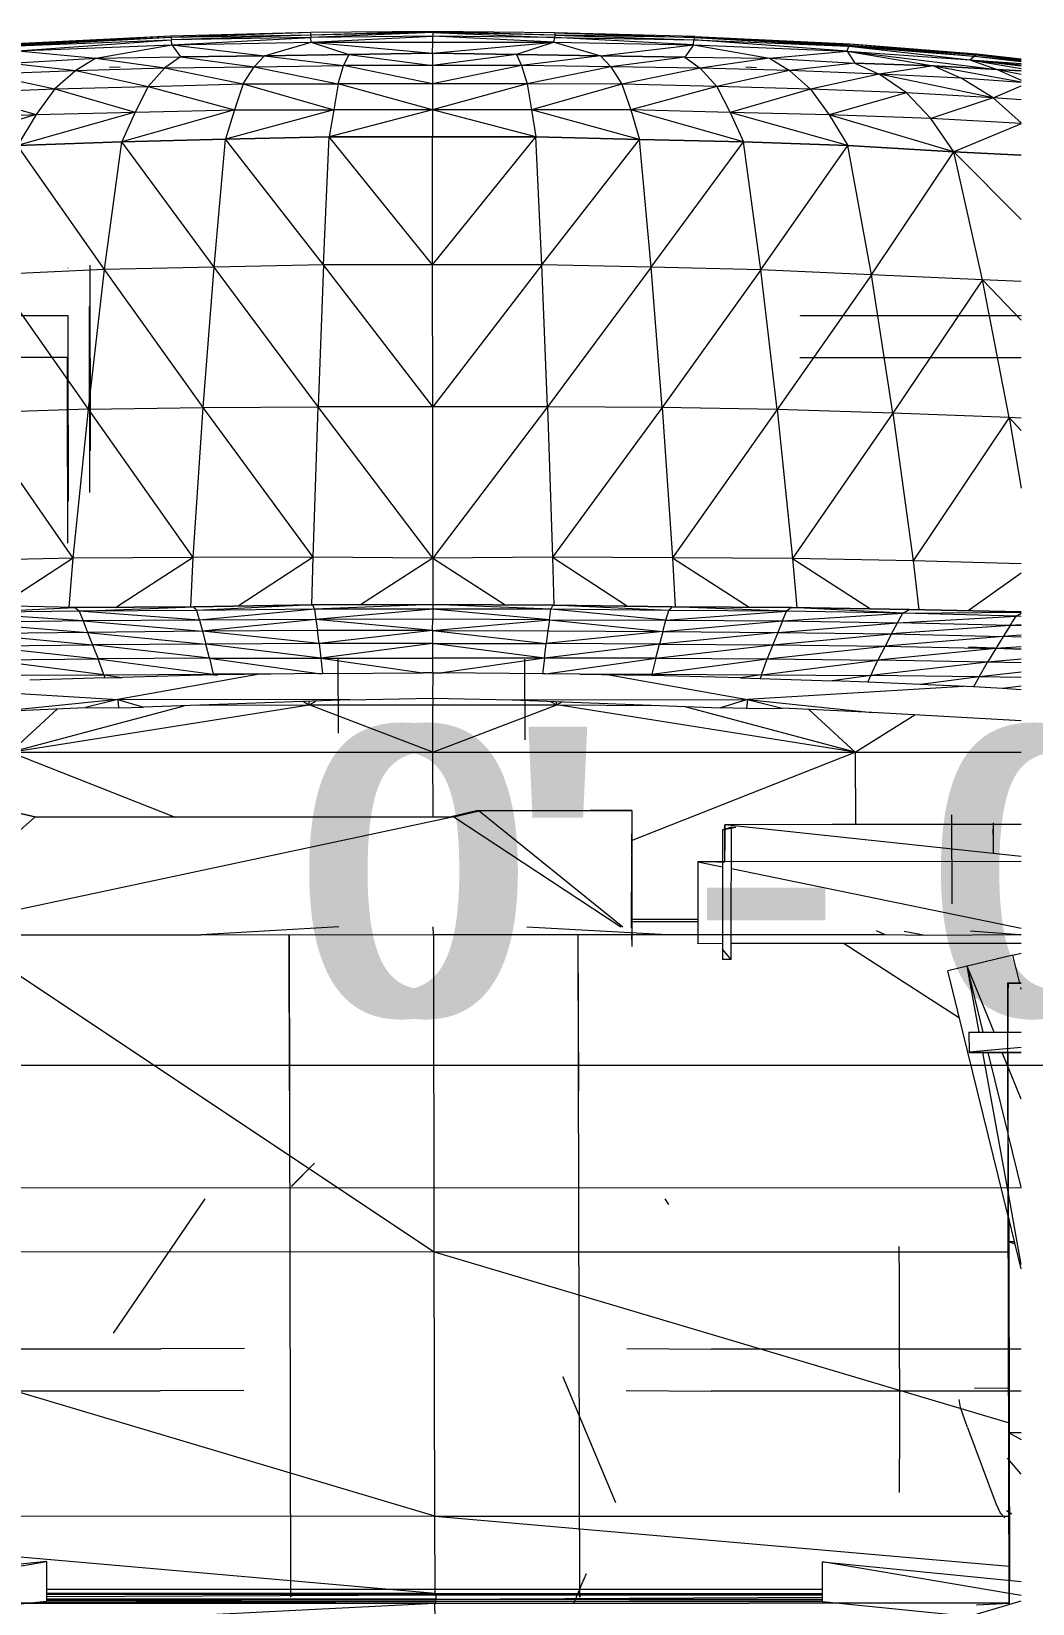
# Model space of a CAD drawing. Header units: inches. Extents: x -4169 to 1631, y -238 to 585.
# Drawn here: x 1456.3 to 1487.5, y -16.78 to 32.22 of the extents above; entities that cross this region are included whole.
import ezdxf

# ---------------------------------------------------------------- set-up
doc = ezdxf.new("R2010")
doc.units = ezdxf.units.IN
doc.header["$MEASUREMENT"] = 0
doc.linetypes.add('Aligning Line 1_8_', pattern=[0.25, 0.125, -0.125])
doc.linetypes.add('Grid Line 1_2_', pattern=[0.875, 0.5, -0.125, 0.125, -0.125])
for name, color, linetype, lineweight in [('0-5', 10, 'Continuous', 5), ('0-7', 7, 'Continuous', 9), ('A-FLOR-LEVL', 51, 'Continuous', 9), ('A-FLOR-LEVL-1', 51, 'Grid Line 1_2_', 9), ('A-GENM', 5, 'Continuous', 9), ('G-ANNO-SYMB', 111, 'Aligning Line 1_8_', 9), ('G-ANNO-SYMB-2', 147, 'Aligning Line 1_8_', 9)]:
    doc.layers.add(name, color=color, linetype=linetype, lineweight=lineweight)
doc.styles.add('Century Gothic', font='ufonts.com_century-gothic.ttf', dxfattribs={"height": 9})

# ---------------------------------------------------------------- blocks, each defined once
blk = doc.blocks.new('CTR - 2nd Phase_rvt-2-BUILDING ELEVATION - SOUTH')
at = {"layer": 'A-FLOR-LEVL-1'}
blk.add_line((9609.49, 0), (12558.481, 0), dxfattribs=at)
at = {"layer": 'A-FLOR-LEVL', "insert": (12439.868, 10.551), "char_height": 9, "width": 129.987, "attachment_point": 1, "style": 'Century Gothic'}
blk.add_mtext('0\' - 0" - 1ST FLOOR', dxfattribs=at)
blk = doc.blocks.new('Land_Rover_Evoque_-_SUV_Car_Vehicle_Automobile_13067 - Land Rover EVOQUE_dwg-V19-BUILDING ELEVATION - SOUTH')
at = {"layer": 'A-GENM'}
for p, q in [((12435.281, 32.072), (12430.437, 31.842)), ((12435.281, 32.072), (12430.446, 31.806)), ((12435.289, 32.036), (12430.446, 31.806)), ((12435.289, 32.036), (12430.472, 31.77)), ((12430.472, 31.77), (12435.297, 31.962)), ((12430.519, 31.619), (12435.297, 31.962)), ((12439.637, 32.187), (12435.281, 32.072)), ((12435.289, 32.036), (12435.281, 32.072)), ((12439.637, 32.187), (12435.289, 32.036)), ((12439.64, 32.112), (12435.289, 32.036)), ((12435.289, 32.036), (12435.297, 31.962)), ((12439.64, 32.112), (12435.297, 31.962)), ((12439.643, 32.038), (12435.297, 31.962)), ((12435.305, 31.81), (12435.297, 31.962)), ((12435.305, 31.81), (12439.643, 32.038)), ((12435.305, 31.81), (12439.646, 31.887)), ((12438.198, 31.468), (12439.646, 31.887)), ((12443.442, 32.224), (12439.637, 32.187)), ((12439.64, 32.112), (12439.637, 32.187)), ((12443.442, 32.224), (12439.64, 32.112)), ((12443.44, 32.188), (12439.64, 32.112)), ((12439.64, 32.112), (12439.643, 32.038)), ((12443.44, 32.188), (12439.643, 32.038)), ((12443.438, 32.075), (12439.643, 32.038)), ((12439.646, 31.887), (12439.643, 32.038)), ((12439.646, 31.887), (12443.438, 32.075)), ((12439.646, 31.887), (12440.824, 31.505)), ((12439.646, 31.887), (12443.435, 31.543)), ((12439.646, 31.887), (12443.436, 31.886)), ((12443.435, 31.543), (12443.436, 31.886)), ((12443.435, 31.543), (12447.227, 31.885)), ((12443.436, 31.886), (12443.438, 32.075)), ((12443.436, 31.886), (12447.227, 31.885)), ((12443.44, 32.188), (12443.438, 32.075)), ((12447.227, 31.885), (12443.438, 32.075)), ((12447.233, 32.036), (12443.438, 32.075)), ((12443.442, 32.224), (12443.44, 32.188)), ((12447.241, 32.11), (12443.44, 32.188)), ((12443.44, 32.188), (12447.233, 32.036)), ((12447.248, 32.184), (12443.442, 32.224)), ((12447.241, 32.11), (12443.442, 32.224)), ((12447.227, 31.885), (12446.046, 31.504)), ((12447.227, 31.885), (12447.233, 32.036)), ((12447.227, 31.885), (12448.671, 31.465)), ((12447.227, 31.885), (12451.569, 31.806)), ((12447.241, 32.11), (12447.233, 32.036)), ((12451.569, 31.806), (12447.233, 32.036)), ((12447.233, 32.036), (12451.58, 31.958)), ((12447.248, 32.184), (12447.241, 32.11)), ((12451.592, 32.032), (12447.241, 32.11)), ((12447.241, 32.11), (12451.58, 31.958)), ((12451.604, 32.068), (12447.248, 32.184)), ((12447.248, 32.184), (12451.592, 32.032)), ((12451.569, 31.806), (12451.58, 31.958)), ((12451.592, 32.032), (12451.58, 31.958)), ((12456.357, 31.612), (12451.58, 31.958)), ((12451.58, 31.958), (12456.399, 31.764)), ((12451.604, 32.068), (12451.592, 32.032)), ((12451.592, 32.032), (12456.399, 31.764)), ((12451.592, 32.032), (12456.399, 31.801)), ((12451.604, 32.068), (12456.449, 31.835)), ((12451.604, 32.068), (12456.399, 31.802)), ((12430.275, 31.238), (12432.934, 31.392)), ((12430.519, 31.619), (12435.305, 31.81)), ((12430.519, 31.619), (12432.934, 31.392)), ((12432.934, 31.392), (12432.315, 31.01)), ((12432.934, 31.392), (12435.305, 31.81)), ((12432.934, 31.392), (12435.574, 31.43)), ((12432.934, 31.392), (12435.093, 31.086)), ((12435.574, 31.43), (12435.093, 31.086)), ((12435.305, 31.81), (12435.574, 31.43)), ((12435.305, 31.81), (12438.198, 31.468)), ((12435.574, 31.43), (12438.198, 31.468)), ((12438.198, 31.468), (12435.574, 31.43)), ((12435.574, 31.43), (12437.878, 31.123)), ((12438.198, 31.468), (12437.878, 31.123)), ((12438.198, 31.468), (12440.824, 31.505)), ((12440.824, 31.505), (12438.198, 31.468)), ((12438.198, 31.468), (12440.661, 31.162)), ((12440.824, 31.505), (12440.661, 31.162)), ((12440.824, 31.505), (12443.435, 31.543)), ((12443.435, 31.543), (12440.824, 31.505)), ((12440.824, 31.505), (12443.433, 31.161)), ((12443.435, 31.543), (12443.433, 31.161)), ((12446.046, 31.504), (12443.433, 31.161)), ((12443.435, 31.543), (12446.046, 31.504)), ((12446.046, 31.504), (12443.435, 31.543)), ((12446.046, 31.504), (12448.671, 31.465)), ((12446.046, 31.504), (12446.206, 31.16)), ((12448.671, 31.465), (12446.046, 31.504)), ((12448.671, 31.465), (12446.206, 31.16)), ((12448.671, 31.465), (12451.569, 31.806)), ((12448.671, 31.465), (12451.297, 31.425)), ((12448.671, 31.465), (12448.99, 31.121)), ((12451.297, 31.425), (12448.671, 31.465)), ((12451.297, 31.425), (12448.99, 31.121)), ((12451.569, 31.806), (12451.297, 31.425)), ((12451.297, 31.425), (12453.937, 31.386)), ((12451.297, 31.425), (12451.774, 31.081)), ((12451.569, 31.806), (12453.937, 31.386)), ((12451.569, 31.806), (12456.357, 31.612)), ((12453.937, 31.386), (12451.774, 31.081)), ((12453.937, 31.386), (12456.357, 31.612)), ((12453.937, 31.386), (12456.597, 31.231)), ((12453.937, 31.386), (12454.555, 31.003)), ((12456.357, 31.612), (12456.407, 31.764)), ((12456.357, 31.612), (12456.597, 31.231)), ((12456.357, 31.612), (12460.178, 31.341)), ((12456.357, 31.612), (12459.044, 31.153)), ((12456.357, 31.612), (12461.027, 31.036)), ((12456.407, 31.764), (12456.438, 31.799)), ((12456.407, 31.764), (12460.178, 31.341)), ((12456.407, 31.764), (12460.314, 31.455)), ((12456.438, 31.799), (12456.449, 31.835)), ((12456.438, 31.799), (12460.314, 31.455)), ((12456.438, 31.799), (12460.365, 31.491)), ((12456.449, 31.835), (12460.396, 31.526)), ((12456.449, 31.835), (12460.365, 31.491)), ((12460.178, 31.341), (12460.314, 31.455)), ((12460.314, 31.455), (12460.365, 31.491)), ((12460.314, 31.455), (12461.78, 31.292)), ((12460.314, 31.455), (12461.78, 31.31)), ((12460.365, 31.491), (12460.396, 31.526)), ((12460.365, 31.491), (12461.78, 31.332)), ((12460.365, 31.491), (12461.78, 31.348)), ((12460.396, 31.526), (12461.78, 31.37)), ((12429.52, 30.894), (12432.315, 31.01)), ((12429.52, 30.894), (12431.656, 30.435)), ((12430.275, 31.238), (12432.315, 31.01)), ((12432.315, 31.01), (12431.656, 30.435)), ((12432.315, 31.01), (12435.093, 31.086)), ((12432.315, 31.01), (12434.572, 30.512)), ((12433.693, 31.112), (12433.366, 31.096)), ((12434.572, 30.512), (12435.093, 31.086)), ((12435.093, 31.086), (12437.878, 31.123)), ((12435.093, 31.086), (12437.53, 30.588)), ((12437.53, 30.588), (12437.878, 31.123)), ((12437.878, 31.123), (12440.661, 31.162)), ((12437.878, 31.123), (12440.486, 30.588)), ((12440.486, 30.588), (12440.661, 31.162)), ((12443.433, 31.161), (12440.661, 31.162)), ((12443.433, 30.587), (12440.661, 31.162)), ((12446.206, 31.16), (12443.433, 31.161)), ((12443.433, 31.161), (12443.433, 30.587)), ((12446.206, 31.16), (12443.433, 30.587)), ((12448.99, 31.121), (12446.206, 31.16)), ((12446.206, 31.16), (12446.379, 30.586)), ((12448.99, 31.121), (12446.379, 30.586)), ((12451.774, 31.081), (12448.99, 31.121)), ((12448.99, 31.121), (12449.336, 30.585)), ((12451.774, 31.081), (12449.336, 30.585)), ((12454.555, 31.003), (12451.774, 31.081)), ((12451.774, 31.081), (12452.296, 30.507)), ((12454.555, 31.003), (12452.296, 30.507)), ((12453.533, 31.091), (12453.197, 31.107)), ((12456.597, 31.231), (12454.555, 31.003)), ((12457.35, 30.887), (12454.555, 31.003)), ((12454.555, 31.003), (12455.212, 30.429)), ((12457.35, 30.887), (12455.212, 30.429)), ((12456.597, 31.231), (12459.044, 31.153)), ((12456.597, 31.231), (12457.35, 30.887)), ((12459.044, 31.153), (12456.597, 31.231)), ((12459.044, 31.153), (12457.35, 30.887)), ((12460.908, 30.158), (12457.35, 30.887)), ((12459.904, 30.77), (12457.35, 30.887)), ((12458.201, 30.312), (12457.35, 30.887)), ((12459.044, 31.153), (12461.027, 31.036)), ((12459.044, 31.153), (12461.78, 30.653)), ((12459.044, 31.153), (12459.904, 30.77)), ((12461.027, 31.036), (12459.044, 31.153)), ((12460.178, 31.341), (12461.027, 31.036)), ((12460.178, 31.341), (12461.78, 31.066)), ((12460.178, 31.341), (12461.78, 31.148)), ((12460.178, 31.341), (12461.78, 31.186)), ((12460.178, 31.341), (12461.78, 31.226)), ((12461.027, 31.036), (12461.78, 30.994)), ((12461.027, 31.036), (12461.78, 30.705)), ((12461.027, 31.036), (12461.78, 30.89)), ((12461.78, 30.994), (12461.027, 31.036)), ((12428.669, 30.321), (12431.656, 30.435)), ((12431.656, 30.435), (12431.076, 29.631)), ((12431.656, 30.435), (12434.572, 30.512)), ((12431.656, 30.435), (12434.161, 29.707)), ((12434.572, 30.512), (12434.161, 29.707)), ((12434.572, 30.512), (12437.53, 30.588)), ((12434.572, 30.512), (12437.259, 29.784)), ((12437.53, 30.588), (12437.259, 29.784)), ((12437.53, 30.588), (12440.486, 30.588)), ((12437.53, 30.588), (12440.351, 29.783)), ((12440.486, 30.588), (12440.351, 29.783)), ((12443.433, 30.587), (12440.486, 30.588)), ((12443.433, 29.782), (12440.486, 30.588)), ((12446.379, 30.586), (12443.433, 30.587)), ((12443.433, 30.587), (12443.433, 29.782)), ((12446.379, 30.586), (12443.433, 29.782)), ((12449.336, 30.585), (12446.379, 30.586)), ((12446.379, 30.586), (12446.515, 29.781)), ((12449.336, 30.585), (12446.515, 29.781)), ((12452.296, 30.507), (12449.336, 30.585)), ((12449.336, 30.585), (12449.607, 29.78)), ((12452.296, 30.507), (12449.607, 29.78)), ((12455.212, 30.429), (12452.296, 30.507)), ((12452.296, 30.507), (12452.707, 29.702)), ((12455.212, 30.429), (12452.707, 29.702)), ((12458.201, 30.312), (12455.212, 30.429)), ((12455.212, 30.429), (12455.792, 29.624)), ((12460.908, 30.158), (12459.904, 30.77)), ((12461.78, 30.631), (12459.904, 30.77)), ((12460.908, 30.158), (12461.78, 30.529)), ((12428.669, 30.321), (12431.076, 29.631)), ((12458.201, 30.312), (12455.792, 29.624)), ((12460.908, 30.158), (12458.201, 30.312)), ((12458.964, 29.508), (12458.201, 30.312)), ((12460.908, 30.158), (12458.964, 29.508)), ((12461.78, 30.096), (12460.908, 30.158)), ((12461.78, 29.377), (12460.908, 30.158)), ((12431.076, 29.631), (12427.19, 28.48)), ((12427.905, 29.516), (12431.076, 29.631)), ((12434.161, 29.707), (12430.496, 28.673)), ((12431.076, 29.631), (12430.496, 28.673)), ((12431.076, 29.631), (12434.161, 29.707)), ((12437.259, 29.784), (12433.744, 28.787)), ((12434.161, 29.707), (12433.744, 28.787)), ((12434.161, 29.707), (12437.259, 29.784)), ((12437.259, 29.784), (12436.983, 28.863)), ((12440.351, 29.783), (12436.983, 28.863)), ((12437.259, 29.784), (12440.351, 29.783)), ((12440.351, 29.783), (12440.215, 28.94)), ((12443.433, 29.782), (12440.215, 28.94)), ((12443.433, 29.782), (12440.351, 29.783)), ((12446.515, 29.781), (12443.433, 29.782)), ((12446.65, 28.938), (12443.433, 29.782)), ((12443.433, 29.782), (12443.433, 28.939)), ((12449.607, 29.78), (12446.515, 29.781)), ((12449.883, 28.86), (12446.515, 29.781)), ((12446.515, 29.781), (12446.65, 28.938)), ((12452.707, 29.702), (12449.607, 29.78)), ((12453.122, 28.782), (12449.607, 29.78)), ((12449.607, 29.78), (12449.883, 28.86)), ((12455.792, 29.624), (12452.707, 29.702)), ((12456.372, 28.666), (12452.707, 29.702)), ((12452.707, 29.702), (12453.122, 28.782)), ((12459.68, 28.472), (12455.792, 29.624)), ((12458.964, 29.508), (12455.792, 29.624)), ((12455.792, 29.624), (12456.372, 28.666)), ((12461.78, 29.354), (12458.964, 29.508)), ((12459.68, 28.472), (12458.964, 29.508)), ((12440.215, 28.94), (12436.983, 28.863)), ((12440.215, 28.94), (12436.983, 28.863)), ((12436.983, 28.863), (12440.215, 28.94)), ((12440.033, 24.951), (12440.215, 28.94)), ((12443.433, 28.939), (12440.215, 28.94)), ((12443.433, 28.939), (12440.215, 28.94)), ((12443.434, 24.95), (12440.215, 28.94)), ((12440.215, 28.94), (12443.433, 28.939)), ((12446.65, 28.938), (12443.433, 28.939)), ((12446.65, 28.938), (12443.433, 28.939)), ((12443.434, 24.95), (12443.433, 28.939)), ((12443.433, 28.939), (12446.65, 28.938)), ((12443.434, 24.95), (12446.65, 28.938)), ((12449.883, 28.86), (12446.65, 28.938)), ((12449.883, 28.86), (12446.65, 28.938)), ((12446.837, 24.949), (12446.65, 28.938)), ((12446.65, 28.938), (12449.883, 28.86)), ((12461.78, 29.341), (12459.68, 28.472)), ((12433.744, 28.787), (12430.496, 28.673)), ((12430.496, 28.673), (12433.744, 28.787)), ((12430.496, 28.673), (12433.744, 28.787)), ((12433.205, 24.799), (12430.496, 28.673)), ((12433.205, 24.799), (12433.744, 28.787)), ((12436.983, 28.863), (12433.744, 28.787)), ((12436.983, 28.863), (12433.744, 28.787)), ((12433.744, 28.787), (12436.983, 28.863)), ((12436.622, 24.875), (12433.744, 28.787)), ((12436.622, 24.875), (12436.983, 28.863)), ((12440.033, 24.951), (12436.983, 28.863)), ((12446.837, 24.949), (12449.883, 28.86)), ((12453.122, 28.782), (12449.883, 28.86)), ((12453.122, 28.782), (12449.883, 28.86)), ((12450.247, 24.872), (12449.883, 28.86)), ((12449.883, 28.86), (12453.122, 28.782)), ((12450.247, 24.872), (12453.122, 28.782)), ((12456.372, 28.666), (12453.122, 28.782)), ((12456.372, 28.666), (12453.122, 28.782)), ((12453.666, 24.794), (12453.122, 28.782)), ((12453.122, 28.782), (12456.372, 28.666)), ((12453.666, 24.794), (12456.372, 28.666)), ((12459.68, 28.472), (12456.372, 28.666)), ((12459.68, 28.472), (12456.372, 28.666)), ((12457.109, 24.638), (12456.372, 28.666)), ((12456.372, 28.666), (12459.68, 28.472)), ((12457.109, 24.638), (12459.68, 28.472)), ((12461.78, 28.363), (12459.68, 28.472)), ((12461.78, 28.363), (12459.68, 28.472)), ((12461.78, 26.361), (12459.68, 28.472)), ((12460.572, 24.483), (12459.68, 28.472)), ((12459.68, 28.472), (12461.78, 28.363)), ((12433.205, 24.799), (12429.763, 24.645)), ((12432.705, 20.446), (12429.763, 24.645)), ((12432.071, 24.86), (12432.072, 24.859)), ((12432.705, 20.446), (12433.205, 24.799)), ((12432.749, 24.935), (12432.749, 24.934)), ((12432.749, 24.934), (12432.761, 19.153)), ((12436.622, 24.875), (12433.205, 24.799)), ((12436.287, 20.502), (12433.205, 24.799)), ((12436.287, 20.502), (12436.622, 24.875)), ((12440.033, 24.951), (12436.622, 24.875)), ((12439.865, 20.521), (12436.622, 24.875)), ((12440.033, 24.951), (12439.865, 20.521)), ((12443.437, 20.52), (12440.033, 24.951)), ((12443.434, 24.95), (12440.033, 24.951)), ((12446.837, 24.949), (12443.434, 24.95)), ((12443.437, 20.52), (12443.434, 24.95)), ((12446.837, 24.949), (12443.437, 20.52)), ((12450.247, 24.872), (12446.837, 24.949)), ((12447.011, 20.518), (12446.837, 24.949)), ((12450.247, 24.872), (12447.011, 20.518)), ((12453.666, 24.794), (12450.247, 24.872)), ((12450.589, 20.498), (12450.247, 24.872)), ((12453.666, 24.794), (12450.589, 20.498)), ((12457.109, 24.638), (12453.666, 24.794)), ((12454.171, 20.44), (12453.666, 24.794)), ((12457.109, 24.638), (12454.171, 20.44)), ((12460.572, 24.483), (12457.109, 24.638)), ((12457.779, 20.323), (12457.109, 24.638)), ((12460.572, 24.483), (12457.779, 20.323)), ((12461.78, 23.22), (12460.572, 24.483)), ((12461.406, 20.187), (12460.572, 24.483)), ((12461.78, 24.425), (12460.572, 24.483)), ((12432.054, 23.557), (12432.056, 23.556)), ((12432.733, 23.651), (12432.744, 17.85)), ((12432.074, 23.362), (12422.713, 23.365)), ((12432.074, 22.998), (12432.074, 23.362)), ((12461.78, 23.355), (12454.894, 23.356)), ((12454.896, 23.354), (12454.894, 23.356)), ((12432.076, 21.5), (12432.074, 22.998)), ((12432.057, 22.059), (12422.697, 22.062)), ((12432.057, 21.676), (12432.057, 22.059)), ((12461.78, 22.051), (12454.878, 22.053)), ((12454.879, 22.051), (12454.878, 22.053)), ((12432.06, 20.178), (12432.057, 21.676)), ((12432.083, 18.425), (12432.076, 21.5)), ((12432.705, 20.446), (12429.099, 20.33)), ((12432.235, 15.803), (12429.099, 20.33)), ((12432.067, 17.103), (12432.06, 20.178)), ((12432.235, 15.803), (12432.705, 20.446)), ((12432.705, 20.446), (12436.287, 20.502)), ((12435.976, 15.822), (12432.705, 20.446)), ((12435.976, 15.822), (12436.287, 20.502)), ((12436.287, 20.502), (12439.865, 20.521)), ((12439.709, 15.841), (12436.287, 20.502)), ((12439.709, 15.841), (12439.865, 20.521)), ((12443.441, 15.801), (12439.865, 20.521)), ((12443.437, 20.52), (12439.865, 20.521)), ((12447.011, 20.518), (12443.437, 20.52)), ((12443.441, 15.801), (12443.437, 20.52)), ((12447.011, 20.518), (12443.441, 15.801)), ((12450.589, 20.498), (12447.011, 20.518)), ((12447.011, 20.518), (12447.173, 15.839)), ((12450.589, 20.498), (12447.173, 15.839)), ((12454.171, 20.44), (12450.589, 20.498)), ((12450.589, 20.498), (12450.906, 15.818)), ((12454.171, 20.44), (12450.906, 15.818)), ((12457.779, 20.323), (12454.171, 20.44)), ((12454.171, 20.44), (12454.649, 15.798)), ((12457.779, 20.323), (12454.649, 15.798)), ((12461.406, 20.187), (12457.779, 20.323)), ((12457.779, 20.323), (12458.412, 15.719)), ((12461.406, 20.187), (12458.412, 15.719)), ((12461.78, 20.168), (12461.406, 20.187)), ((12461.406, 20.187), (12461.78, 19.785)), ((12461.406, 20.187), (12461.78, 17.988)), ((12432.084, 17.581), (12432.083, 18.425)), ((12432.744, 17.85), (12432.743, 17.851)), ((12432.068, 16.278), (12432.067, 17.103)), ((12432.235, 15.803), (12428.474, 15.727)), ((12432.235, 15.803), (12429.945, 14.321)), ((12432.108, 14.276), (12432.235, 15.803)), ((12435.976, 15.822), (12432.235, 15.803)), ((12435.976, 15.822), (12433.585, 14.279)), ((12435.895, 14.29), (12435.976, 15.822)), ((12439.709, 15.841), (12435.976, 15.822)), ((12439.709, 15.841), (12437.375, 14.312)), ((12439.669, 14.347), (12439.709, 15.841)), ((12443.441, 15.801), (12439.709, 15.841)), ((12443.441, 15.801), (12441.186, 14.355)), ((12447.173, 15.839), (12443.441, 15.801)), ((12443.441, 15.801), (12445.699, 14.353)), ((12443.441, 15.801), (12443.442, 14.366)), ((12450.906, 15.818), (12447.173, 15.839)), ((12447.173, 15.839), (12449.511, 14.309)), ((12447.173, 15.839), (12447.216, 14.345)), ((12454.649, 15.798), (12450.906, 15.818)), ((12450.906, 15.818), (12453.301, 14.274)), ((12450.906, 15.818), (12450.991, 14.286)), ((12458.412, 15.719), (12454.649, 15.798)), ((12454.649, 15.798), (12454.78, 14.264)), ((12454.649, 15.798), (12457.077, 14.227)), ((12461.78, 15.632), (12458.412, 15.719)), ((12458.412, 15.719), (12458.591, 14.2)), ((12461.78, 15.336), (12460.126, 14.166)), ((12432.271, 14.272), (12428.597, 14.349)), ((12428.79, 14.102), (12432.271, 14.272)), ((12435.994, 14.291), (12432.271, 14.272)), ((12432.271, 14.272), (12435.994, 14.291)), ((12432.415, 14.159), (12432.271, 14.272)), ((12432.415, 14.159), (12435.994, 14.291)), ((12439.702, 14.348), (12435.994, 14.291)), ((12435.994, 14.291), (12439.702, 14.348)), ((12436.084, 14.178), (12435.994, 14.291)), ((12439.702, 14.348), (12436.084, 14.178)), ((12439.754, 14.216), (12436.084, 14.178)), ((12439.754, 14.216), (12436.17, 13.873)), ((12443.439, 14.366), (12439.702, 14.348)), ((12439.702, 14.348), (12443.439, 14.366)), ((12439.754, 14.216), (12439.702, 14.348)), ((12443.439, 14.366), (12439.754, 14.216)), ((12443.438, 14.214), (12439.754, 14.216)), ((12439.754, 14.216), (12439.796, 13.891)), ((12443.438, 14.214), (12439.796, 13.891)), ((12443.438, 14.214), (12443.436, 13.909)), ((12443.439, 14.366), (12443.438, 14.214)), ((12447.077, 13.889), (12443.438, 14.214)), ((12447.122, 14.213), (12443.438, 14.214)), ((12447.177, 14.346), (12443.439, 14.366)), ((12447.122, 14.213), (12443.439, 14.366)), ((12443.439, 14.366), (12447.177, 14.346)), ((12447.077, 13.889), (12447.122, 14.213)), ((12447.177, 14.346), (12447.122, 14.213)), ((12450.704, 13.869), (12447.122, 14.213)), ((12450.792, 14.174), (12447.122, 14.213)), ((12450.885, 14.287), (12447.177, 14.346)), ((12450.792, 14.174), (12447.177, 14.346)), ((12447.177, 14.346), (12450.885, 14.287)), ((12450.885, 14.287), (12450.792, 14.174)), ((12454.608, 14.266), (12450.885, 14.287)), ((12454.462, 14.153), (12450.885, 14.287)), ((12450.885, 14.287), (12454.608, 14.266)), ((12454.608, 14.266), (12454.462, 14.153)), ((12458.284, 14.207), (12454.608, 14.266)), ((12458.089, 14.094), (12454.608, 14.266)), ((12454.608, 14.266), (12458.284, 14.207)), ((12432.415, 14.159), (12428.79, 14.102)), ((12432.539, 13.854), (12428.79, 14.102)), ((12432.539, 13.854), (12428.952, 13.797)), ((12428.952, 13.797), (12432.683, 13.491)), ((12436.084, 14.178), (12432.415, 14.159)), ((12436.17, 13.873), (12432.415, 14.159)), ((12432.415, 14.159), (12432.539, 13.854)), ((12436.17, 13.873), (12432.539, 13.854)), ((12432.539, 13.854), (12436.266, 13.529)), ((12432.539, 13.854), (12432.683, 13.491)), ((12436.17, 13.873), (12436.084, 14.178)), ((12439.796, 13.891), (12436.17, 13.873)), ((12436.17, 13.873), (12436.266, 13.529)), ((12439.796, 13.891), (12436.266, 13.529)), ((12443.436, 13.909), (12439.796, 13.891)), ((12443.435, 13.547), (12439.796, 13.891)), ((12439.796, 13.891), (12439.843, 13.548)), ((12443.435, 13.547), (12443.436, 13.909)), ((12443.435, 13.547), (12447.077, 13.889)), ((12447.077, 13.889), (12443.436, 13.909)), ((12447.077, 13.889), (12447.028, 13.546)), ((12447.077, 13.889), (12450.606, 13.525)), ((12447.077, 13.889), (12450.704, 13.869)), ((12450.606, 13.525), (12450.704, 13.869)), ((12450.606, 13.525), (12454.335, 13.848)), ((12450.704, 13.869), (12450.792, 14.174)), ((12450.704, 13.869), (12454.462, 14.153)), ((12450.704, 13.869), (12454.335, 13.848)), ((12454.462, 14.153), (12450.792, 14.174)), ((12454.335, 13.848), (12454.189, 13.486)), ((12454.189, 13.486), (12457.923, 13.789)), ((12454.335, 13.848), (12454.462, 14.153)), ((12454.335, 13.848), (12458.089, 14.094)), ((12454.335, 13.848), (12457.923, 13.789)), ((12458.089, 14.094), (12454.462, 14.153)), ((12457.738, 13.446), (12457.923, 13.789)), ((12457.923, 13.789), (12458.089, 14.094)), ((12457.923, 13.789), (12461.619, 13.996)), ((12461.434, 13.711), (12457.923, 13.789)), ((12458.089, 14.094), (12458.284, 14.207)), ((12458.089, 14.094), (12461.78, 14.128)), ((12461.619, 13.996), (12458.089, 14.094)), ((12461.78, 14.13), (12458.284, 14.207)), ((12458.284, 14.207), (12461.78, 14.13)), ((12461.434, 13.711), (12461.619, 13.996)), ((12461.78, 13.724), (12461.434, 13.711)), ((12461.619, 13.996), (12461.78, 14.092)), ((12461.78, 13.989), (12461.619, 13.996)), ((12432.683, 13.491), (12429.135, 13.453)), ((12429.135, 13.453), (12432.836, 13.109)), ((12436.266, 13.529), (12432.683, 13.491)), ((12432.683, 13.491), (12436.366, 13.128)), ((12432.683, 13.491), (12432.836, 13.109)), ((12439.843, 13.548), (12436.266, 13.529)), ((12439.895, 13.146), (12436.266, 13.529)), ((12436.266, 13.529), (12436.366, 13.128)), ((12443.435, 13.547), (12439.843, 13.548)), ((12439.895, 13.146), (12439.843, 13.548)), ((12443.435, 13.547), (12439.895, 13.146)), ((12443.435, 13.547), (12443.434, 13.146)), ((12443.435, 13.547), (12447.028, 13.546)), ((12443.435, 13.547), (12446.973, 13.145)), ((12447.028, 13.546), (12446.973, 13.145)), ((12450.606, 13.525), (12446.973, 13.145)), ((12447.028, 13.546), (12450.606, 13.525)), ((12450.606, 13.525), (12450.503, 13.124)), ((12454.189, 13.486), (12450.503, 13.124)), ((12450.606, 13.525), (12454.189, 13.486)), ((12454.189, 13.486), (12454.033, 13.103)), ((12454.033, 13.103), (12457.738, 13.446)), ((12454.189, 13.486), (12457.738, 13.446)), ((12457.738, 13.446), (12457.534, 13.064)), ((12461.22, 13.367), (12457.534, 13.064)), ((12461.434, 13.711), (12457.738, 13.446)), ((12457.738, 13.446), (12461.22, 13.367)), ((12461.22, 13.367), (12460.986, 12.986)), ((12461.434, 13.711), (12461.22, 13.367)), ((12461.78, 13.401), (12461.22, 13.367)), ((12461.78, 13.347), (12461.22, 13.367)), ((12461.78, 13.696), (12461.434, 13.711)), ((12429.337, 13.072), (12432.836, 13.109)), ((12429.337, 13.072), (12433.01, 12.67)), ((12436.366, 13.128), (12432.836, 13.109)), ((12436.476, 12.689), (12432.836, 13.109)), ((12432.836, 13.109), (12433.01, 12.67)), ((12439.895, 13.146), (12436.366, 13.128)), ((12436.476, 12.689), (12436.366, 13.128)), ((12439.949, 12.688), (12436.366, 13.128)), ((12443.434, 13.146), (12439.895, 13.146)), ((12439.895, 13.146), (12439.949, 12.688)), ((12443.434, 13.146), (12439.949, 12.688)), ((12443.434, 13.146), (12443.433, 12.687)), ((12446.917, 12.686), (12443.434, 13.146)), ((12443.434, 13.146), (12446.973, 13.145)), ((12446.917, 12.686), (12446.973, 13.145)), ((12450.503, 13.124), (12446.917, 12.686)), ((12450.503, 13.124), (12446.973, 13.145)), ((12450.391, 12.685), (12450.503, 13.124)), ((12450.391, 12.685), (12454.033, 13.103)), ((12450.503, 13.124), (12454.033, 13.103)), ((12454.033, 13.103), (12453.857, 12.665)), ((12453.857, 12.665), (12457.534, 13.064)), ((12454.033, 13.103), (12457.534, 13.064)), ((12457.534, 13.064), (12457.31, 12.625)), ((12460.986, 12.986), (12457.31, 12.625)), ((12457.534, 13.064), (12460.986, 12.986)), ((12461.78, 12.968), (12460.135, 13.033)), ((12461.78, 12.968), (12460.135, 13.033)), ((12460.986, 12.986), (12460.724, 12.566)), ((12461.78, 13.046), (12460.986, 12.986)), ((12461.78, 12.962), (12460.986, 12.986)), ((12429.558, 12.632), (12433.01, 12.67)), ((12433.183, 12.173), (12429.558, 12.632)), ((12436.476, 12.689), (12433.01, 12.67)), ((12433.183, 12.173), (12433.01, 12.67)), ((12433.01, 12.67), (12436.596, 12.191)), ((12436.476, 12.689), (12439.876, 12.209)), ((12436.476, 12.689), (12439.949, 12.688)), ((12436.476, 12.689), (12436.596, 12.191)), ((12439.949, 12.688), (12440.006, 12.211)), ((12439.949, 12.688), (12443.433, 12.687)), ((12439.949, 12.688), (12443.129, 12.233)), ((12440.482, 12.662), (12440.489, 10.354)), ((12443.433, 12.687), (12443.432, 12.235)), ((12446.917, 12.686), (12443.433, 12.687)), ((12446.917, 12.686), (12443.732, 12.233)), ((12446.317, 10.141), (12446.31, 12.661)), ((12446.917, 12.686), (12446.857, 12.205)), ((12450.391, 12.685), (12446.917, 12.686)), ((12446.96, 12.204), (12450.391, 12.685)), ((12450.391, 12.685), (12450.269, 12.188)), ((12450.269, 12.188), (12453.857, 12.665)), ((12450.391, 12.685), (12453.857, 12.665)), ((12453.683, 12.167), (12453.857, 12.665)), ((12453.683, 12.167), (12457.31, 12.625)), ((12453.857, 12.665), (12457.31, 12.625)), ((12457.087, 12.147), (12457.31, 12.625)), ((12460.724, 12.566), (12457.087, 12.147)), ((12460.724, 12.566), (12457.31, 12.625)), ((12460.463, 12.107), (12460.724, 12.566)), ((12461.78, 12.253), (12460.463, 12.107)), ((12461.78, 12.663), (12460.724, 12.566)), ((12461.78, 12.539), (12460.724, 12.566)), ((12426.681, 11.83), (12433.62, 11.404)), ((12429.779, 12.154), (12433.183, 12.173)), ((12433.217, 12.077), (12430.881, 12.001)), ((12433.183, 12.173), (12436.596, 12.191)), ((12433.183, 12.173), (12433.217, 12.077)), ((12433.183, 12.173), (12433.762, 12.088)), ((12433.217, 12.077), (12433.762, 12.088)), ((12438.043, 12.186), (12433.62, 11.404)), ((12436.601, 12.166), (12433.762, 12.088)), ((12438.397, 12.191), (12436.596, 12.191)), ((12436.596, 12.191), (12436.744, 12.169)), ((12436.601, 12.166), (12436.744, 12.169)), ((12438.397, 12.191), (12436.744, 12.169)), ((12439.876, 12.209), (12438.397, 12.191)), ((12439.876, 12.209), (12440.006, 12.211)), ((12440.006, 12.211), (12443.129, 12.233)), ((12443.432, 12.235), (12443.129, 12.233)), ((12443.432, 12.235), (12443.732, 12.233)), ((12443.436, 12.235), (12443.434, 11.444)), ((12446.857, 12.205), (12443.732, 12.233)), ((12446.96, 12.204), (12446.857, 12.205)), ((12448.022, 12.188), (12446.96, 12.204)), ((12448.022, 12.188), (12450.068, 12.158)), ((12448.022, 12.188), (12450.269, 12.188)), ((12448.873, 12.176), (12453.249, 11.399)), ((12450.269, 12.188), (12450.068, 12.158)), ((12450.261, 12.154), (12450.068, 12.158)), ((12450.269, 12.188), (12450.261, 12.154)), ((12453.029, 12.072), (12450.261, 12.154)), ((12450.269, 12.188), (12453.683, 12.167)), ((12453.683, 12.167), (12453.029, 12.072)), ((12453.029, 12.072), (12453.644, 12.059)), ((12459.984, 11.809), (12453.249, 11.399)), ((12453.683, 12.167), (12453.644, 12.059)), ((12453.644, 12.059), (12455.89, 11.981)), ((12453.683, 12.167), (12457.087, 12.147)), ((12457.087, 12.147), (12455.89, 11.981)), ((12456.996, 11.945), (12455.89, 11.981)), ((12456.996, 11.945), (12457.087, 12.147)), ((12458.635, 11.866), (12456.996, 11.945)), ((12460.463, 12.107), (12457.087, 12.147)), ((12460.463, 12.107), (12458.635, 11.866)), ((12460.286, 11.796), (12458.635, 11.866)), ((12460.463, 12.107), (12460.286, 11.796)), ((12461.193, 11.74), (12460.286, 11.796)), ((12461.78, 12.082), (12460.463, 12.107)), ((12461.78, 11.816), (12461.193, 11.74)), ((12433.62, 11.404), (12430.043, 11.037)), ((12433.62, 11.404), (12432.612, 11.15)), ((12440.842, 11.389), (12433.62, 11.404)), ((12433.62, 11.404), (12433.647, 11.139)), ((12433.62, 11.404), (12434.419, 11.159)), ((12440.842, 11.389), (12434.419, 11.159)), ((12439.407, 11.337), (12439.59, 11.237)), ((12439.59, 11.237), (12439.796, 11.351)), ((12439.59, 11.237), (12439.592, 11.344)), ((12440.842, 11.389), (12443.434, 11.444)), ((12443.434, 11.444), (12445.913, 11.387)), ((12443.445, 11.444), (12443.445, 11.235)), ((12445.913, 11.387), (12453.249, 11.399)), ((12445.913, 11.387), (12452.404, 11.141)), ((12447.109, 11.342), (12447.301, 11.235)), ((12447.301, 11.235), (12447.298, 11.335)), ((12447.301, 11.235), (12447.47, 11.328)), ((12453.249, 11.399), (12452.404, 11.141)), ((12453.249, 11.399), (12453.22, 11.118)), ((12453.249, 11.399), (12457.135, 10.999)), ((12453.249, 11.399), (12454.326, 11.127)), ((12461.78, 11.704), (12461.193, 11.74)), ((12430.043, 11.037), (12432.612, 11.15)), ((12430.283, 9.764), (12439.59, 11.237)), ((12430.283, 9.764), (12435.689, 11.204)), ((12430.283, 9.764), (12431.746, 11.112)), ((12432.612, 11.15), (12433.647, 11.139)), ((12433.647, 11.139), (12434.419, 11.159)), ((12436.11, 11.219), (12439.59, 11.237)), ((12443.444, 9.761), (12439.59, 11.237)), ((12439.59, 11.237), (12443.445, 11.235)), ((12443.444, 9.761), (12443.445, 11.235)), ((12443.444, 9.761), (12447.301, 11.235)), ((12443.445, 11.235), (12447.301, 11.235)), ((12456.605, 9.758), (12447.301, 11.235)), ((12447.301, 11.235), (12450.366, 11.218)), ((12456.605, 9.758), (12451.264, 11.184)), ((12453.22, 11.118), (12452.404, 11.141)), ((12453.22, 11.118), (12454.326, 11.127)), ((12457.135, 10.999), (12454.326, 11.127)), ((12456.605, 9.758), (12455.164, 11.089)), ((12456.605, 9.758), (12458.467, 10.923)), ((12461.78, 10.734), (12457.135, 10.999)), ((12430.283, 9.764), (12435.415, 7.735)), ((12430.283, 9.764), (12443.444, 9.761)), ((12443.448, 7.74), (12443.444, 9.761)), ((12443.444, 9.761), (12456.605, 9.758)), ((12449.637, 7.001), (12456.605, 9.758)), ((12456.605, 9.758), (12456.609, 7.5)), ((12456.605, 9.758), (12461.78, 9.756)), ((12431.077, 7.733), (12430.249, 7.924)), ((12431.042, 7.732), (12430.249, 7.924)), ((12431.077, 7.733), (12430.284, 7.925)), ((12431.07, 7.733), (12430.461, 7.881)), ((12444.801, 7.934), (12444.011, 7.742)), ((12444.011, 7.742), (12444.886, 7.933)), ((12444.018, 7.742), (12444.597, 7.883)), ((12444.096, 7.741), (12444.886, 7.933)), ((12444.808, 7.935), (12444.597, 7.883)), ((12444.801, 7.934), (12444.597, 7.883)), ((12444.801, 7.934), (12449.644, 7.938)), ((12444.801, 7.934), (12444.808, 7.935)), ((12444.801, 7.934), (12444.886, 7.933)), ((12448.34, 7.937), (12444.808, 7.935)), ((12449.644, 7.938), (12444.886, 7.933)), ((12449.639, 7.937), (12444.886, 7.933)), ((12444.886, 7.933), (12449.359, 4.316)), ((12448.34, 7.937), (12449.645, 7.938)), ((12449.644, 7.938), (12448.34, 7.937)), ((12449.644, 7.938), (12449.633, 4.304)), ((12449.639, 7.937), (12449.633, 4.316)), ((12449.644, 7.938), (12449.639, 7.937)), ((12449.645, 7.938), (12449.644, 7.213)), ((12449.644, 7.938), (12449.645, 7.938)), ((12431.042, 7.732), (12427.442, 4.581)), ((12444.096, 7.741), (12427.946, 4.302)), ((12444.011, 7.74), (12431.042, 7.732)), ((12431.077, 7.733), (12431.042, 7.732)), ((12434.193, 7.735), (12431.07, 7.733)), ((12431.077, 7.733), (12431.07, 7.733)), ((12431.077, 7.733), (12444.011, 7.742)), ((12431.077, 7.733), (12444.011, 7.74)), ((12434.193, 7.735), (12432.18, 7.734)), ((12444.018, 7.742), (12434.193, 7.735)), ((12444.018, 7.742), (12444.011, 7.742)), ((12444.011, 7.742), (12444.096, 7.741)), ((12444.096, 7.741), (12449.297, 4.316)), ((12452.473, 7.337), (12452.885, 7.422)), ((12452.749, 7.422), (12452.473, 7.337)), ((12452.542, 6.345), (12452.543, 7.497)), ((12461.78, 7.504), (12452.543, 7.497)), ((12455.883, 7.5), (12452.543, 7.497)), ((12452.543, 7.497), (12452.546, 7.498)), ((12461.78, 6.512), (12452.543, 7.497)), ((12452.546, 7.498), (12452.545, 6.702)), ((12455.883, 7.5), (12452.546, 7.498)), ((12452.743, 4.087), (12452.749, 7.394)), ((12452.749, 7.422), (12452.885, 7.422)), ((12461.78, 7.504), (12455.883, 7.5)), ((12459.603, 7.806), (12459.606, 6.824)), ((12459.603, 7.806), (12459.62, 5.037)), ((12460.899, 7.556), (12460.898, 7.192)), ((12460.899, 7.556), (12460.901, 6.614)), ((12449.642, 6.569), (12449.644, 7.213)), ((12449.644, 7.213), (12449.643, 6.535)), ((12452.473, 7.337), (12452.472, 3.624)), ((12449.634, 4.296), (12449.643, 6.535)), ((12449.643, 6.535), (12449.645, 5.564)), ((12452.544, 6.346), (12452.545, 6.702)), ((12451.7, 6.345), (12451.696, 3.79)), ((12461.78, 6.352), (12451.7, 6.345)), ((12451.703, 6.345), (12451.7, 4.647)), ((12452.542, 6.345), (12451.7, 6.345)), ((12451.703, 6.345), (12451.7, 6.345)), ((12452.473, 6.345), (12451.7, 6.345)), ((12451.7, 6.345), (12452.473, 6.186)), ((12452.304, 6.346), (12451.703, 6.345)), ((12452.304, 6.346), (12452.544, 6.346)), ((12452.473, 6.345), (12452.304, 6.346)), ((12461.78, 6.352), (12452.542, 6.345)), ((12452.542, 6.345), (12452.544, 6.346)), ((12452.747, 6.13), (12461.78, 4.275)), ((12449.634, 4.285), (12449.645, 5.564)), ((12449.645, 5.564), (12449.642, 4.076)), ((12449.671, 4.553), (12451.697, 4.553)), ((12449.671, 4.478), (12451.697, 4.48)), ((12451.7, 4.647), (12451.698, 4.146)), ((12451.7, 4.647), (12451.699, 3.791)), ((12428.67, 4.053), (12443.486, -5.812)), ((12429.384, 4.066), (12436.21, 4.069)), ((12440.515, 4.31), (12436.21, 4.069)), ((12436.21, 4.069), (12443.45, 4.072)), ((12438.962, 4.07), (12439.009, -16.564)), ((12438.976, -0.798), (12438.963, 4.07)), ((12443.444, 4.312), (12443.45, 4.072)), ((12443.45, 4.072), (12450.741, 4.076)), ((12443.486, -5.812), (12443.468, 4.072)), ((12446.373, 4.314), (12450.741, 4.076)), ((12447.965, 4.075), (12448.012, -16.567)), ((12447.965, 4.075), (12447.978, -0.8)), ((12449.633, 4.076), (12449.641, 3.702)), ((12449.642, 4.076), (12449.641, 3.702)), ((12450.741, 4.076), (12457.529, 4.08)), ((12451.697, 4.077), (12451.696, 3.79)), ((12452.742, 3.301), (12452.743, 4.077)), ((12457.253, 4.2), (12457.529, 4.08)), ((12457.529, 4.08), (12458.785, 4.058)), ((12458.133, 4.185), (12458.785, 4.058)), ((12458.785, 4.058), (12461.727, 4.071)), ((12460.192, 4.195), (12461.727, 4.071)), ((12461.727, 4.071), (12461.78, 4.072)), ((12452.472, 3.791), (12451.696, 3.79)), ((12451.696, 3.79), (12451.699, 3.791)), ((12452.472, 3.624), (12452.471, 3.301)), ((12452.742, 3.301), (12452.472, 3.624)), ((12461.78, 3.797), (12452.743, 3.791)), ((12456.265, 3.793), (12459.852, 1.481)), ((12461.52, 3.436), (12460.09, 3.09)), ((12461.52, 3.436), (12461.78, 3.499)), ((12461.734, 2.563), (12461.52, 3.436)), ((12452.742, 3.301), (12452.471, 3.301)), ((12460.09, 3.09), (12459.492, 2.945)), ((12461.376, -4.705), (12459.492, 2.945)), ((12460.93, 1.028), (12460.09, 3.09)), ((12460.596, 1.028), (12460.09, 3.09)), ((12460.465, 1.028), (12460.09, 3.09)), ((12461.364, 0.427), (12461.359, 2.571)), ((12461.359, 2.571), (12461.78, 2.571)), ((12461.366, 2.563), (12461.359, 2.571)), ((12461.78, 2.563), (12461.366, 2.563)), ((12461.369, 1.027), (12461.366, 2.563)), ((12461.366, 2.563), (12461.368, 2.411)), ((12461.366, 2.563), (12461.78, 2.563)), ((12461.78, 2.374), (12461.768, 2.424)), ((12460.15, 1.028), (12460.151, 0.404)), ((12460.15, 1.028), (12461.78, 1.027)), ((12461.78, 0.552), (12460.151, 0.404)), ((12460.151, 0.404), (12460.152, 0.403)), ((12460.151, 0.404), (12461.78, 0.403)), ((12461.78, 0.402), (12460.152, 0.403)), ((12460.167, 0.396), (12461.78, 0.395)), ((12461.369, -3.945), (12460.579, 0.403)), ((12461.37, -2.127), (12460.749, 0.403)), ((12461.365, -0.04), (12461.185, 0.402)), ((12461.379, -6.897), (12461.364, 0.427)), ((12461.405, -16.774), (12461.364, 0.427)), ((12461.405, -16.774), (12461.371, 0.402)), ((12461.78, -1.06), (12461.372, -0.056)), ((12461.78, -3.802), (12461.376, -2.152)), ((12439.752, -3.054), (12439.033, -3.779)), ((12439.752, -3.054), (12439.039, -3.765)), ((12461.78, -3.831), (12418.052, -3.819)), ((12436.337, -4.162), (12433.483, -8.35)), ((12450.668, -4.166), (12450.789, -4.341)), ((12461.78, -6.205), (12461.379, -3.999)), ((12461.78, -6.348), (12461.381, -4.725)), ((12461.405, -16.774), (12461.384, -4.737)), ((12461.388, -4.753), (12461.405, -16.774)), ((12461.392, -4.769), (12461.393, -5.499)), ((12425.577, -5.807), (12443.486, -5.812)), ((12443.506, -14.049), (12443.486, -5.812)), ((12443.486, -5.812), (12461.394, -5.817)), ((12443.486, -5.812), (12461.406, -11.142)), ((12457.968, -5.649), (12457.972, -6.665)), ((12461.393, -5.499), (12461.406, -11.458)), ((12461.393, -5.499), (12461.405, -16.774)), ((12461.591, -5.58), (12461.393, -5.499)), ((12461.571, -5.499), (12461.393, -5.499)), ((12461.406, -11.458), (12461.393, -5.499)), ((12461.393, -5.499), (12461.405, -16.774)), ((12457.972, -6.665), (12457.976, -8.433)), ((12461.379, -6.897), (12461.399, -16.767)), ((12461.379, -6.897), (12461.405, -16.774)), ((12443.506, -14.049), (12425.584, -8.718)), ((12457.976, -8.433), (12457.981, -10.483)), ((12419.947, -8.836), (12434.96, -8.84)), ((12437.57, -8.824), (12434.96, -8.84)), ((12449.484, -8.827), (12452.128, -8.845)), ((12461.78, -8.847), (12452.128, -8.845)), ((12447.499, -9.724), (12447.496, -9.72)), ((12449.139, -13.636), (12447.499, -9.724)), ((12419.93, -10.144), (12434.943, -10.148)), ((12437.554, -10.132), (12434.943, -10.148)), ((12449.468, -10.135), (12452.112, -10.153)), ((12461.78, -10.155), (12452.112, -10.153)), ((12460.324, -10.052), (12461.403, -10.063)), ((12457.981, -10.483), (12457.983, -12.263)), ((12459.881, -10.669), (12459.841, -10.421)), ((12460.104, -11.293), (12459.881, -10.669)), ((12460.104, -11.293), (12460.987, -13.657)), ((12461.406, -11.458), (12461.405, -16.057)), ((12461.406, -11.458), (12461.416, -16.058)), ((12461.78, -11.458), (12461.406, -11.458)), ((12461.406, -11.458), (12461.78, -11.663)), ((12461.416, -16.058), (12461.406, -11.458)), ((12461.78, -12.749), (12461.347, -12.243)), ((12461.347, -12.243), (12461.35, -12.248)), ((12461.78, -12.749), (12461.35, -12.248)), ((12457.983, -13.3), (12457.983, -12.263)), ((12457.98, -13.313), (12457.983, -13.3)), ((12460.987, -13.657), (12461.132, -13.966)), ((12425.595, -14.044), (12443.506, -14.049)), ((12443.516, -16.464), (12443.506, -14.049)), ((12443.506, -14.049), (12461.405, -15.614)), ((12443.506, -14.049), (12461.412, -14.053)), ((12461.268, -14.111), (12461.131, -13.965)), ((12461.132, -13.966), (12461.131, -13.965)), ((12461.268, -14.111), (12461.266, -14.11)), ((12461.316, -13.875), (12461.315, -13.873)), ((12461.316, -13.875), (12461.481, -13.981)), ((12443.516, -16.464), (12425.597, -14.897)), ((12431.407, -15.469), (12416.034, -16.998)), ((12425.588, -16.459), (12431.407, -15.469)), ((12431.409, -16.716), (12431.407, -15.469)), ((12455.584, -16.722), (12455.581, -15.475)), ((12455.581, -15.475), (12461.78, -16.095)), ((12461.405, -16.468), (12455.581, -15.475)), ((12448.016, -16.344), (12448.225, -15.841)), ((12455.583, -16.345), (12431.41, -16.339)), ((12443.516, -16.464), (12431.41, -16.461)), ((12443.545, -16.501), (12431.41, -16.498)), ((12431.41, -16.556), (12443.545, -16.501)), ((12443.541, -16.637), (12431.41, -16.634)), ((12431.41, -16.664), (12443.541, -16.637)), ((12439.017, -16.573), (12439.009, -16.564)), ((12439.02, -16.463), (12439.017, -16.573)), ((12439.017, -16.463), (12439.017, -16.573)), ((12439.017, -16.573), (12439.017, -16.463)), ((12439.017, -16.573), (12439.017, -16.463)), ((12443.516, -16.464), (12455.583, -16.467)), ((12443.539, -16.708), (12443.541, -16.637)), ((12443.541, -16.637), (12443.545, -16.501)), ((12443.541, -16.637), (12455.584, -16.582)), ((12443.541, -16.637), (12455.584, -16.64)), ((12443.545, -16.501), (12452.533, -16.466)), ((12443.545, -16.501), (12455.583, -16.504)), ((12447.839, -16.77), (12448.011, -16.354)), ((12448.012, -16.567), (12448.02, -16.576)), ((12448.019, -16.465), (12448.02, -16.576)), ((12448.02, -16.576), (12448.023, -16.465)), ((12448.02, -16.576), (12448.02, -16.465)), ((12448.02, -16.576), (12448.02, -16.465)), ((12461.405, -16.444), (12461.405, -16.774)), ((12461.78, -16.532), (12461.405, -16.468)), ((12431.41, -16.717), (12413.758, -18.474)), ((12425.581, -16.757), (12435.322, -16.759)), ((12425.587, -16.764), (12435.322, -16.759)), ((12425.587, -16.764), (12443.496, -16.769)), ((12443.496, -16.769), (12425.587, -16.764)), ((12430.983, -16.758), (12431.409, -16.716)), ((12431.093, -16.749), (12443.539, -16.708)), ((12431.41, -16.717), (12431.409, -16.716)), ((12443.539, -16.708), (12431.41, -16.705)), ((12431.764, -17.358), (12443.496, -16.769)), ((12435.322, -16.759), (12443.49, -16.762)), ((12443.49, -16.762), (12453.303, -16.764)), ((12443.49, -16.762), (12443.496, -16.769)), ((12443.496, -16.769), (12453.303, -16.764)), ((12461.405, -16.774), (12443.496, -16.769)), ((12461.405, -16.774), (12443.496, -16.769)), ((12443.496, -16.769), (12443.511, -17.672)), ((12443.538, -16.769), (12443.539, -16.708)), ((12443.539, -16.708), (12455.584, -16.681)), ((12443.539, -16.708), (12455.584, -16.711)), ((12461.399, -16.767), (12453.303, -16.764)), ((12455.584, -16.722), (12455.585, -16.723)), ((12455.584, -16.722), (12456.012, -16.765)), ((12461.78, -17.343), (12455.585, -16.723)), ((12459.545, -17.354), (12461.78, -16.695)), ((12461.405, -16.774), (12460.389, -16.825)), ((12461.405, -16.774), (12461.399, -16.767))]:
    blk.add_line(p, q, dxfattribs=at)
blk = doc.blocks.new('Land_Rover_Evoque_-_SUV_Car_Vehicle_Automobile_13067 - Land_Rover_Evoque_-_SUV_Car_Vehicle_Automobile_13067-V20-BUILDING ELEVATION - SOUTH')
blk.add_blockref('Land_Rover_Evoque_-_SUV_Car_Vehicle_Automobile_13067 - Land Rover EVOQUE_dwg-V19-BUILDING ELEVATION - SOUTH', (0, 0))
blk = doc.blocks.new('CTR  - Topography_rvt-2-BUILDING ELEVATION - SOUTH')
at = {"layer": 'A-FLOR-LEVL-1'}
blk.add_line((9609.49, 0), (12558.481, 0), dxfattribs=at)
at = {"layer": 'G-ANNO-SYMB-2'}
blk.add_line((9742.879, 0), (12461.78, 0), dxfattribs=at)
at = {"layer": '0-7'}
blk.add_blockref('Land_Rover_Evoque_-_SUV_Car_Vehicle_Automobile_13067 - Land_Rover_Evoque_-_SUV_Car_Vehicle_Automobile_13067-V20-BUILDING ELEVATION - SOUTH', (0, 0), dxfattribs=at)
at = {"layer": 'A-FLOR-LEVL', "insert": (12439.868, 10.551), "char_height": 9, "width": 129.987, "attachment_point": 1, "style": 'Century Gothic'}
blk.add_mtext('0\' - 0" - 1ST FLOOR', dxfattribs=at)
blk = doc.blocks.new('CTR - 1st Phase - Common Walls_rvt-2-BUILDING ELEVATION - SOUTH')
at = {"layer": 'A-FLOR-LEVL-1'}
blk.add_line((9609.49, 0), (12558.481, 0), dxfattribs=at)
at = {"layer": 'G-ANNO-SYMB-2'}
blk.add_line((9706.236, 0), (12461.78, 0), dxfattribs=at)
at = {"layer": 'A-FLOR-LEVL', "insert": (12439.868, 10.551), "char_height": 9, "width": 129.987, "attachment_point": 1, "style": 'Century Gothic'}
blk.add_mtext('0\' - 0" - 1ST FLOOR', dxfattribs=at)

msp = doc.modelspace()

# ---------------------------------------------------------------- linework, layer by layer
at = {"layer": 'A-FLOR-LEVL-1'}
msp.add_line((-1364.3938, 0), (1583.0971, 0), dxfattribs=at)
at = {"layer": 'G-ANNO-SYMB'}
msp.add_line((-1268.3977, 0), (1487.1463, 0), dxfattribs=at)

# ---------------------------------------------------------------- block references
at = {"layer": '0-5'}
for name in ['CTR - 2nd Phase_rvt-2-BUILDING ELEVATION - SOUTH', 'CTR - 1st Phase - Common Walls_rvt-2-BUILDING ELEVATION - SOUTH', 'CTR  - Topography_rvt-2-BUILDING ELEVATION - SOUTH']:
    msp.add_blockref(name, (-10974.6342, 0), dxfattribs=at)

# ---------------------------------------------------------------- texts
at = {"layer": 'A-FLOR-LEVL', "insert": (1464.4839, 10.5508), "char_height": 9, "width": 129.987, "attachment_point": 1, "style": 'Century Gothic'}
msp.add_mtext('0\' - 0" - 1ST FLOOR', dxfattribs=at)

doc.saveas('drawing.dxf')
